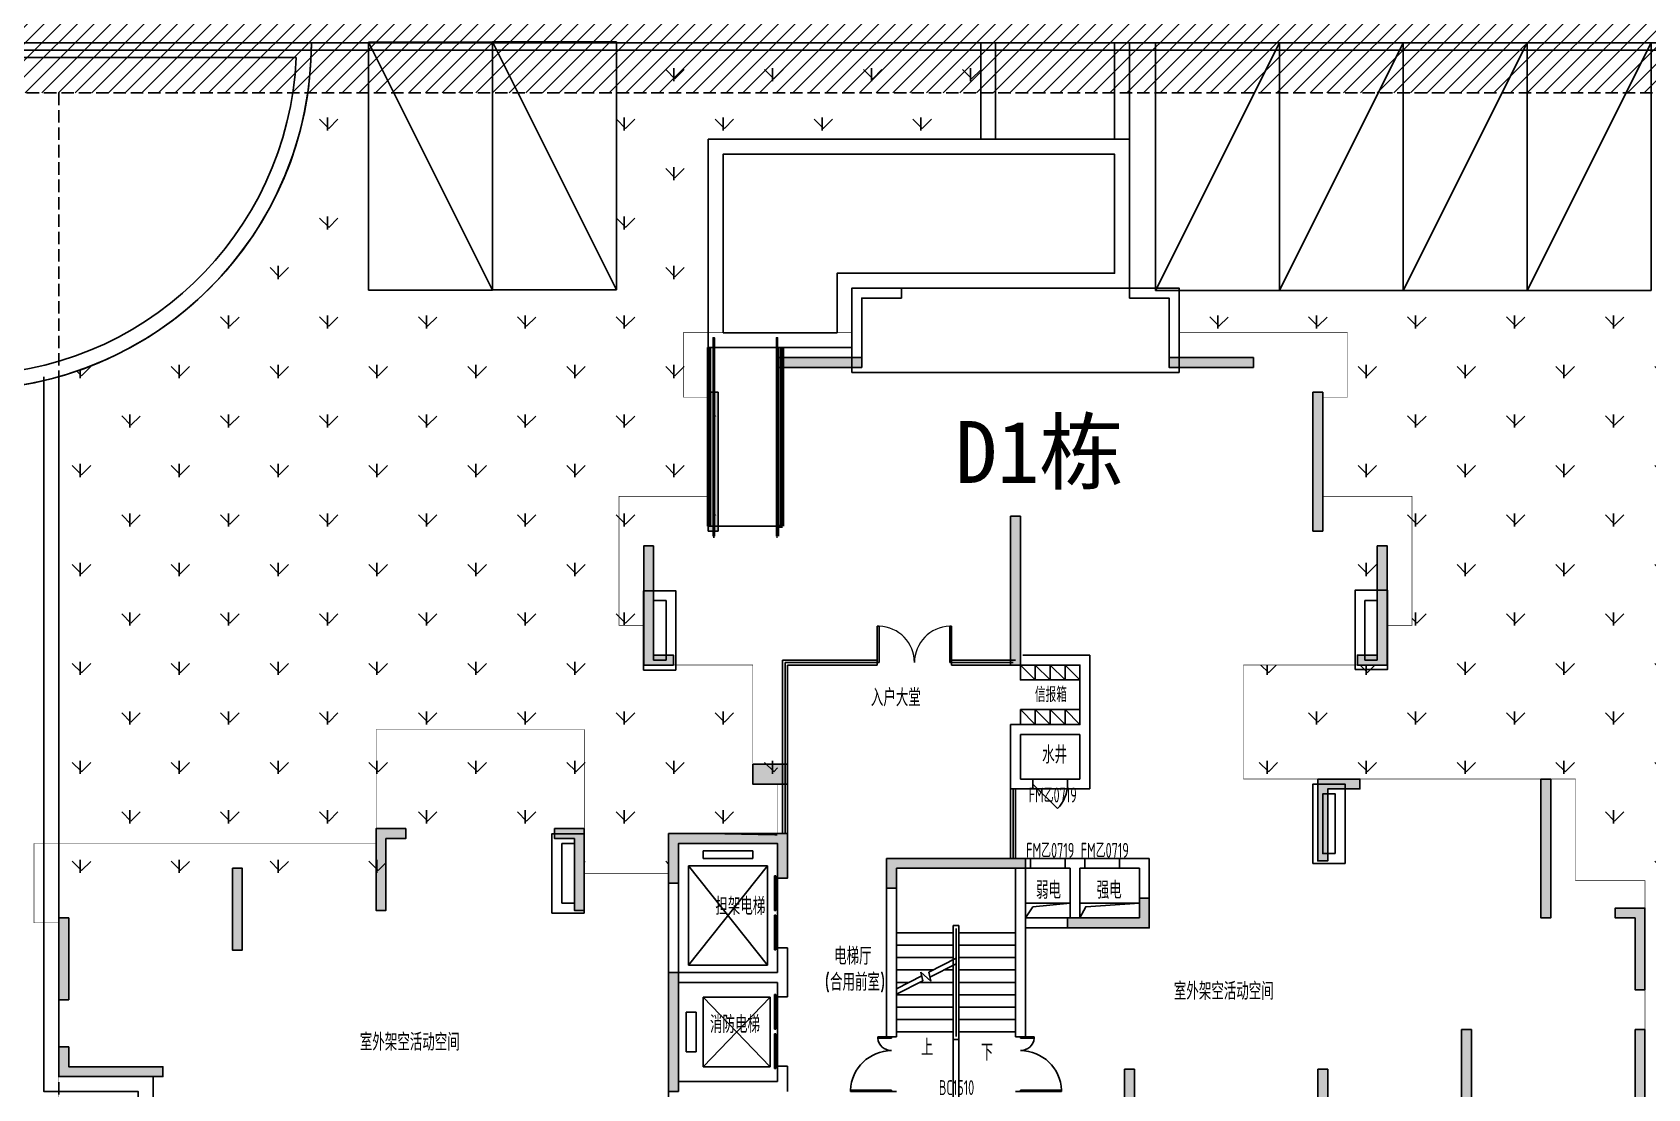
# Model space of a CAD drawing. Header units: millimetres. Extents: x 36720183 to 38160956, y 58934012 to 60388477.
# Drawn here: x 37524127 to 37556717, y 59296624 to 59317925 of the extents above; entities that cross this region are included whole.
import ezdxf

# ---------------------------------------------------------------- set-up
doc = ezdxf.new("R2010")
doc.units = ezdxf.units.MM
doc.header["$LTSCALE"] = 1000
doc.header["$MEASUREMENT"] = 0
doc.linetypes.add('DASH', pattern=[0.35, 0.25, -0.1])
doc.linetypes.add('X-A7-L1-PLAN$0$DOTE', pattern=[2.4200000000000004, 2, -0.2, 0.02, -0.2])
for name, color, linetype in [('@ 绿化', 8, 'Continuous'), ('@YL', 2, 'Continuous'), ('@填充', 8, 'Continuous'), ('@扑救面填充', 8, 'Continuous'), ('C_Wall', 6, 'Continuous'), ('DIM_SYMB', 3, 'Continuous'), ('DL_道路红线_支路网_', 1, 'Continuous'), ('EVTR', 2, 'Continuous'), ('PUB_TEXT', 7, 'Continuous'), ('RMJM - P1 - P - 120-1$0$文字说明', 7, 'Continuous'), ('STAIR', 2, 'Continuous'), ('TEXT', 1, 'Continuous'), ('WALL', 4, 'Continuous'), ('WINDOW', 2, 'Continuous'), ('WINDOW_TEXT', 3, 'Continuous'), ('X-A7-L1-PLAN$0$240_STAIR_R', 1, 'Continuous'), ('X-A7-L1-PLAN$0$dote', 1, 'X-A7-L1-PLAN$0$DOTE'), ('扑救面', 2, 'Continuous'), ('车位', 40, 'Continuous'), ('首层轮廓', 6, 'Continuous')]:
    doc.layers.add(name, color=color, linetype=linetype)
doc.layers.add('X-A7-L1-PLAN$0$230_Floors', color=1, linetype='Continuous', lineweight=50)
doc.layers.add('水管井及降板', color=3, linetype='Continuous', plot=False)
doc.styles.add('_TCH_DIM', font='SIMPLEX', dxfattribs={"bigfont": 'GBCBIG'})
doc.styles.add('RMJM - P1 - P - 120-1$0$RMJM_TEXT', font='ARIAL.TTF', dxfattribs={"height": 2.5})
doc.styles.get("Standard").update_dxf_attribs({"font": 'gbenor.shx', "bigfont": 'gbcbig.shx'})
pattern_1 = [(90, (0, 0), (-997.7954749999999, 997.7954750000001), [264.58066, -1731.01015]), (45, (0, 0), (-997.7961550815103, 997.7961550815104), [264.58066, -1146.51615]), (135, (0, 0), (-997.7961550815104, -997.7961550815103), [264.58066, -1146.51615])]

# ---------------------------------------------------------------- blocks, each defined once
blk = doc.blocks.new('车位')
at = {"layer": '车位'}
for p, q in [((2126015.363578103, 462726.0883824006), (2126015.363578103, 465226.0883824006)), ((2131015.363578103, 465226.0883824006), (2126015.363578103, 465226.0883824006)), ((2131015.363578111, 462726.0891391188), (2131015.363578103, 465226.0883824006)), ((2131015.363578111, 462726.0891391188), (2126015.363578103, 462726.0883824006))]:
    blk.add_line(p, q, dxfattribs=at)
blk.add_lwpolyline([(2126015.363578103, 462726.0883824006), (2131015.363578111, 465226.0883824006)], dxfattribs=at)
blk = doc.blocks.new('56643chfgvhcsr')
blk.add_line((121896.0570901092, -24508.87096643308), (121596.0570907742, -24208.87096643308))
blk.add_lwpolyline([(121596.0570907742, -24208.87096643308), (121896.0570901092, -24208.87096643308), (121896.0570901092, -24508.87096643308), (121596.0570907742, -24508.87096643308)], close=True)
blk = doc.blocks.new('A$C7A871CF6')
at = {"layer": 'C_Wall'}
for points in [[(-11599.99999925494, 9800), (-9899.999998701736, 9800), (-9899.999998701736, 9600), (-11599.99999925494, 9600)], [(-3699.999999998836, 9800.000000280095), (-1999.999999441206, 9800.000000280095), (-1999.999999441206, 9600.000000280095), (-3699.999999998836, 9600.000000280095)], [(-12800.04305876791, 9100.000000190921), (-12799.99999888241, 6300), (-12999.99999888241, 6300), (-13000.04305876791, 9100.000000190921)], [(-599.9999998137355, 9100.000000280794), (-599.999999627471, 6300.000000280095), (-799.999999627471, 6300.000000280095), (-799.9999998137355, 9100.000000280794)], [(-6700, 6599.995026633609), (-6700, 3599.995026633609), (-6899.999618530273, 3599.995026633609), (-6899.999618530273, 6599.995026633609)], [(-14100.04267655313, 3799.906525810715), (-13700.04267655313, 3799.906525810715), (-13700.04267655313, 3599.906525810715), (-14300.04267655313, 3599.906525810715), (-14299.94353091344, 5999.999999955297), (-14099.94353091344, 5999.999999955297)], [(500.0000001862645, 6000.000000373228), (700.0000001862645, 6000.000000373228), (700.0000001862645, 3600.000000324799), (100.0005723908544, 3600.000000324799), (100.0005723908544, 3800.000000324799), (500.0000001862645, 3800.000000324799)], [(-1500.000000465196, 1600.000000231666), (-2200, 1600.000000231666), (-2200, 1200.000000138534), (-1500.000000465196, 1200.000000138534)], [(-17399.91464354144, 1300.005354961846), (-17400.00000000047, -1499.999806847656), (-17600.00000000047, -1499.999806847656), (-17599.91464354144, 1300.005354961846)], [(-12899.95002746582, 1299.98548999941), (-12899.95002746582, -350.0145100005902), (-13099.95002746582, -350.0145100005902), (-13099.95002746582, 1099.98548999941), (-13750.00273324549, 1099.995026977267), (-13750.00273324549, 1299.995026977267)], [(199.9588014557958, -800.0099465602543), (-0.04119854420423508, -800.0099465602543), (0, 0), (-1999.99988079071, 0), (-1999.999999813735, -699.9998092651367), (-2199.999993853271, -700), (-2199.999874830246, 0), (-2200.000005960464, 200), (-2000.000011920929, 200), (200, 200)], [(1900.085067749023, 300.084672128316), (2500.08544921875, 300.084672128316), (2500.08544921875, 100.084672128316), (2100.085639939643, 100.0843564292882), (2100.08659362793, -1350.003638113383), (1900.08659362793, -1350.004782522563)], [(5499.999618530273, 300.084672128316), (6100.000381469727, 300.084672128316), (6100.000381469727, -1349.915137136821), (5899.999618530273, -1349.915137136821), (5899.999618530273, 100.084672128316), (5499.999618530273, 100.084672128316)], [(-4199.999999813735, -299.9998092651367), (-4199.999618344009, -899.9996185302734), (-4399.999618344009, -899.9998092651367), (-4399.999809078872, -499.9998092651367), (-7000.000190548599, -499.9998092651367), (-7000.000190548599, -299.9998092651367)], [(9000.085448601749, -499.9950292559806), (9000.085448601749, -2149.995029255981), (8800.085448601749, -2149.995029255981), (8800.085448601749, -499.9950292559806)], [(-19300.08354187012, -1499.919333303813), (-19300.08354187012, -2949.919214094523), (-19500.08354187012, -2949.919214094523), (-19500.08354187012, -1299.919333303813), (-18900.08354187012, -1299.919333303813), (-18900.08354187012, -1499.919333303813)], [(-9300.000395474024, -1500.000728959218), (-9300.000395474024, -1100.000728959218), (-9500.000395474024, -1100.000728959218), (-9500.000395474024, -1700.000728959218), (-7850.00039817486, -1700.000728400424), (-7850.00039817486, -1500.000212129671)], [(12499.99999981397, -1499.995006116806), (12500.08583050221, -3149.994910749374), (12300.08583050221, -3149.994910749374), (12299.99999981397, -1499.995006116806)], [(-1.192092895507812e-05, -2599.999999768334), (-1.192092895507812e-05, -4999.999904400902), (199.999988079071, -4999.999904400902), (199.999988079071, -2599.999999768334)], [(-19299.98843565327, -3750.005110627273), (-19299.98843565327, -5400.004967576126), (-19499.98843565327, -5400.004967576126), (-19499.98843565327, -3750.005110627273)], [(-15800.08506774902, -3750.005065875594), (-15800.08506774902, -5400.004970508162), (-16000.08506774902, -5400.004970508162), (-16000.08506774902, -3750.005065875594)], [(12500.08583068848, -4100.09004100645), (12300.08583068848, -4100.09004100645), (12300.08583068848, -4500.09004100645), (10400.08506774902, -4500.09004100645), (10400.08506774902, -4700.09004100645), (12500.08583068848, -4700.09004100645)], [(-12900.08201599121, -5999.999618528644), (-12500.08506774902, -5999.999618528644), (-12500.08506774902, -6199.999618528644), (-13100.08506774902, -6199.999618528644), (-13100.00305101322, -4550.000047683716), (-12900.00305101322, -4549.998331069946)], [(-9199.999999254476, -4550.081609734567), (-8999.999999254476, -4550.081609734567), (-8999.999999254476, -6200.000190733001), (-9599.999999254476, -6200.000190733001), (-9599.999999254476, -6000.000190733001), (-9199.999999254476, -6000.000190733001)], [(-6800.000189989805, -6000.000381424092), (-6800.000189989805, -5199.999994691927), (-7000.000189989805, -5199.999994691927), (-7000.000189989805, -6200.000381424092), (-5350.000192690641, -6200.000380865298), (-5350.000192690641, -5999.999864594312)], [(-4899.999809265137, -7100.0045917877), (-3300, -7100.0045917877), (-3300, -7300.0045917877), (-4899.999809265137, -7300.0045917877)], [(4299.999618530273, -7100.0045917877), (6100.08544921875, -7100.0045917877), (6100.08544921875, -7300.0045917877), (4299.999618530273, -7300.0045917877)], [(8950.000000372529, -7100.0045917877), (10600.00000037253, -7100.0045917877), (10600.00000037253, -7300.0045917877), (8950.000000372529, -7300.0045917877)], [(-4899.999809265137, -8800.0045917877), (-2899.999952316284, -8800.0045917877), (-2899.999952316284, -9000.0045917877), (-4899.999809265137, -9000.0045917877)], [(3900, -8800.0045917877), (5899.999618530273, -8800.0045917877), (5899.999618530273, -9000.0045917877), (3900, -9000.0045917877)], [(-7599.999618530273, -9700.004210317973), (-7000.000011920929, -9700.004210317973), (-7000.000011920929, -9900.004210317973), (-7399.999618530273, -9900.004210317973), (-7399.999999441206, -11900.0049733019), (-7599.999999441206, -11900.0049733019)], [(8599.999618530273, -9700.004210317973), (8599.999618530273, -11900.0049733019), (8399.999618530273, -11900.0049733019), (8399.999618530273, -9900.004210317973), (8000.003039836884, -9900.004210317973), (8000.003039836884, -9700.004210317973)], [(-6300, -12500.00421031797), (-6300, -15700.00497325719), (-6500, -15700.00497325719), (-6500, -12500.00421031797)], [(7499.999618530273, -12500.00421031797), (7500.004196166992, -15700.00497325719), (7300.004196166992, -15700.00497325719), (7299.999618530273, -12500.00421031797)], [(-2900.000011920929, -16400.00497325743), (-4600.000011175871, -16400.00497325743), (-4600.000011175871, -16200.00497325719), (-3100.000011920929, -16200.00497325743), (-3100.000011920929, -15800.00421031797), (-2900.000011920929, -15800.00421031797)], [(4099.999988079071, -16200.00497325743), (5599.9999884516, -16200.00497325743), (5599.9999884516, -16400.00497325743), (3899.999988079071, -16400.00497325743), (3899.999988079071, -15800.00421031797), (4099.999988079071, -15800.00421031797)]]:
    blk.add_hatch(color=256, dxfattribs=at).paths.add_polyline_path(points)
for points in [[(-11599.99999925494, 9800), (-9899.999998701736, 9800), (-9899.999998701736, 9600), (-11599.99999925494, 9600)], [(-3699.999999998836, 9800.000000280095), (-1999.999999441206, 9800.000000280095), (-1999.999999441206, 9600.000000280095), (-3699.999999998836, 9600.000000280095)], [(-12800.04305876791, 9100.000000190921), (-12799.99999888241, 6300), (-12999.99999888241, 6300), (-13000.04305876791, 9100.000000190921)], [(-599.9999998137355, 9100.000000280794), (-599.999999627471, 6300.000000280095), (-799.999999627471, 6300.000000280095), (-799.9999998137355, 9100.000000280794)], [(-6700, 6599.995026633609), (-6700, 3599.995026633609), (-6899.999618530273, 3599.995026633609), (-6899.999618530273, 6599.995026633609)], [(-14100.04267655313, 3799.906525810715), (-13700.04267655313, 3799.906525810715), (-13700.04267655313, 3599.906525810715), (-14300.04267655313, 3599.906525810715), (-14299.94353091344, 5999.999999955297), (-14099.94353091344, 5999.999999955297)], [(500.0000001862645, 6000.000000373228), (700.0000001862645, 6000.000000373228), (700.0000001862645, 3600.000000324799), (100.0005723908544, 3600.000000324799), (100.0005723908544, 3800.000000324799), (500.0000001862645, 3800.000000324799)], [(-1500.000000465196, 1600.000000231666), (-2200, 1600.000000231666), (-2200, 1200.000000138534), (-1500.000000465196, 1200.000000138534)], [(-17399.91464354144, 1300.005354961846), (-17400.00000000047, -1499.999806847656), (-17600.00000000047, -1499.999806847656), (-17599.91464354144, 1300.005354961846)], [(-12899.95002746582, 1299.98548999941), (-12899.95002746582, -350.0145100005902), (-13099.95002746582, -350.0145100005902), (-13099.95002746582, 1099.98548999941), (-13750.00273324549, 1099.995026977267), (-13750.00273324549, 1299.995026977267)], [(-4199.999999813735, -299.9998092651367), (-4199.999618344009, -899.9996185302734), (-4399.999618344009, -899.9998092651367), (-4399.999809078872, -499.9998092651367), (-7000.000190548599, -499.9998092651367), (-7000.000190548599, -299.9998092651367)], [(9000.085448601749, -499.9950292559806), (9000.085448601749, -2149.995029255981), (8800.085448601749, -2149.995029255981), (8800.085448601749, -499.9950292559806)], [(-19300.08354187012, -1499.919333303813), (-19300.08354187012, -2949.919214094523), (-19500.08354187012, -2949.919214094523), (-19500.08354187012, -1299.919333303813), (-18900.08354187012, -1299.919333303813), (-18900.08354187012, -1499.919333303813)], [(-9300.000395474024, -1500.000728959218), (-9300.000395474024, -1100.000728959218), (-9500.000395474024, -1100.000728959218), (-9500.000395474024, -1700.000728959218), (-7850.00039817486, -1700.000728400424), (-7850.00039817486, -1500.000212129671)], [(12499.99999981397, -1499.995006116806), (12500.08583050221, -3149.994910749374), (12300.08583050221, -3149.994910749374), (12299.99999981397, -1499.995006116806)], [(-19299.98843565327, -3750.005110627273), (-19299.98843565327, -5400.004967576126), (-19499.98843565327, -5400.004967576126), (-19499.98843565327, -3750.005110627273)], [(-15800.08506774902, -3750.005065875594), (-15800.08506774902, -5400.004970508162), (-16000.08506774902, -5400.004970508162), (-16000.08506774902, -3750.005065875594)], [(-12900.08201599121, -5999.999618528644), (-12500.08506774902, -5999.999618528644), (-12500.08506774902, -6199.999618528644), (-13100.08506774902, -6199.999618528644), (-13100.00305101322, -4550.000047683716), (-12900.00305101322, -4549.998331069946)], [(-9199.999999254476, -4550.081609734567), (-8999.999999254476, -4550.081609734567), (-8999.999999254476, -6200.000190733001), (-9599.999999254476, -6200.000190733001), (-9599.999999254476, -6000.000190733001), (-9199.999999254476, -6000.000190733001)], [(-6800.000189989805, -6000.000381424092), (-6800.000189989805, -5199.999994691927), (-7000.000189989805, -5199.999994691927), (-7000.000189989805, -6200.000381424092), (-5350.000192690641, -6200.000380865298), (-5350.000192690641, -5999.999864594312)], [(-4899.999809265137, -7100.0045917877), (-3300, -7100.0045917877), (-3300, -7300.0045917877), (-4899.999809265137, -7300.0045917877)], [(4299.999618530273, -7100.0045917877), (6100.08544921875, -7100.0045917877), (6100.08544921875, -7300.0045917877), (4299.999618530273, -7300.0045917877)], [(8950.000000372529, -7100.0045917877), (10600.00000037253, -7100.0045917877), (10600.00000037253, -7300.0045917877), (8950.000000372529, -7300.0045917877)], [(-4899.999809265137, -8800.0045917877), (-2899.999952316284, -8800.0045917877), (-2899.999952316284, -9000.0045917877), (-4899.999809265137, -9000.0045917877)], [(3900, -8800.0045917877), (5899.999618530273, -8800.0045917877), (5899.999618530273, -9000.0045917877), (3900, -9000.0045917877)], [(-6300, -12500.00421031797), (-6300, -15700.00497325719), (-6500, -15700.00497325719), (-6500, -12500.00421031797)], [(7499.999618530273, -12500.00421031797), (7500.004196166992, -15700.00497325719), (7300.004196166992, -15700.00497325719), (7299.999618530273, -12500.00421031797)], [(-2900.000011920929, -16400.00497325743), (-4600.000011175871, -16400.00497325743), (-4600.000011175871, -16200.00497325719), (-3100.000011920929, -16200.00497325743), (-3100.000011920929, -15800.00421031797), (-2900.000011920929, -15800.00421031797), (-2900.000011920929, -16400.00497325743)]]:
    blk.add_lwpolyline(points, close=True, dxfattribs=at)
for points in [[(199.9588014557958, -800.0099465602543), (-0.04119854420423508, -800.0099465602543), (0, 0), (-1999.99988079071, 0), (-1999.999999813735, -699.9998092651367), (-2199.999993853271, -700), (-2199.999874830246, 0), (-2200.000005960464, 200), (-2000.000011920929, 200), (-2000.000011920929, 200), (200, 200), (199.9588014557958, -800.0099465602543)], [(1900.085067749023, 300.084672128316), (2500.08544921875, 300.084672128316), (2500.08544921875, 100.084672128316), (2100.085639939643, 100.0843564292882), (2100.08659362793, -1350.003638113383), (1900.08659362793, -1350.004782522563), (1900.085067749023, 300.084672128316)], [(5499.999618530273, 300.084672128316), (6100.000381469727, 300.084672128316), (6100.000381469727, -1349.915137136821), (5899.999618530273, -1349.915137136821), (5899.999618530273, 100.084672128316), (5499.999618530273, 100.084672128316), (5499.999618530273, 300.084672128316)], [(-1.192092895507812e-05, -2599.999999768334), (-1.192092895507812e-05, -4999.999904400902), (199.999988079071, -4999.999904400902), (199.999988079071, -2599.999999768334), (-1.192092895507812e-05, -2599.999999768334)], [(12500.08583068848, -4100.09004100645), (12300.08583068848, -4100.09004100645), (12300.08583068848, -4500.09004100645), (10400.08506774902, -4500.09004100645), (10400.08506774902, -4700.09004100645), (12500.08583068848, -4700.09004100645), (12500.08583068848, -4100.09004100645)], [(-7599.999618530273, -9700.004210317973), (-7000.000011920929, -9700.004210317973), (-7000.000011920929, -9900.004210317973), (-7399.999618530273, -9900.004210317973), (-7399.999999441206, -11900.0049733019), (-7599.999999441206, -11900.0049733019), (-7599.999618530273, -9700.004210317973)], [(8599.999618530273, -9700.004210317973), (8599.999618530273, -11900.0049733019), (8399.999618530273, -11900.0049733019), (8399.999618530273, -9900.004210317973), (8000.003039836884, -9900.004210317973), (8000.003039836884, -9700.004210317973), (8599.999618530273, -9700.004210317973)], [(4099.999988079071, -16200.00497325743), (5599.9999884516, -16200.00497325743), (5599.9999884516, -16400.00497325743), (3899.999988079071, -16400.00497325743), (3899.999988079071, -15800.00421031797), (4099.999988079071, -15800.00421031797), (4099.999988079071, -16200.00497325743)]]:
    blk.add_lwpolyline(points, dxfattribs=at)
blk = doc.blocks.new('$DORLIB2D$00000127')
at = {"color": 0, "linetype": 'Continuous'}
for p, q in [((-0.03333333333284827, 0.79489831543669), (-0.5333333333328483, 0.79489831543669)), ((-0.5333333333328483, 0.79489831543669), (-0.5333333333328483, 0.6904056441872441)), ((-0.03333333333284827, 0.79489831543669), (-0.03333333333284827, 0.6904056441872441)), ((0.03333333333284827, 0.79489831543669), (0.03333333333284827, 0.6904056441872441)), ((0.5333333333328483, 0.79489831543669), (0.03333333333284827, 0.79489831543669)), ((0.5333333333328483, 0.79489831543669), (0.5333333333328483, 0.6904056441872441)), ((-0.03333333333284827, 0.6904056441872441), (-0.5333333333328483, 0.6904056441872441)), ((0.5, 0.4999999999999787), (-0.5, 0.4999999999999787)), ((0.5333333333328483, 0.6904056441872441), (0.03333333333284827, 0.6904056441872441))]:
    blk.add_line(p, q, dxfattribs=at)
blk = doc.blocks.new('$DorLib2D$00000002')
for p, q in [((-0.5, -5.684341886080802e-17), (-0.5000000000000007, 0.4875)), ((-0.4750000000000007, 0.4875), (-0.5000000000000007, 0.4875)), ((-0.475, -2.842170943040401e-17), (-0.4750000000000007, 0.4875)), ((0.475, -2.842170943040401e-17), (0.4750000000000007, 0.4875)), ((0.4750000000000007, 0.4875), (0.5000000000000007, 0.4875)), ((0.5, -5.684341886080802e-17), (0.5000000000000007, 0.4875)), ((-0.5, -5.684341886080802e-17), (-0.475, -2.842170943040401e-17)), ((0.5, -5.684341886080802e-17), (0.475, -2.842170943040401e-17))]:
    blk.add_line(p, q)
at = {"lineweight": 13}
for centre, start, end in [((-0.4875, -4.263256414560601e-17), 0, 88.53071641864632), ((0.4875, -4.263256414560601e-17), 91.4692835813537, 180)]:
    blk.add_arc(centre, 0.4875, start, end, dxfattribs=at)
blk = doc.blocks.new('$DorLib2D$00000114')
at = {"color": 0}
blk.add_line((0.4999999999999964, 3.552713678800501e-15), (-0.2071067811864751, 0.7071067811864857), dxfattribs=at)
blk.add_arc((0.5000000000013856, -1.154631945610163e-12), 1.000000000001696, 135, 180, dxfattribs=at)
blk = doc.blocks.new('$DorLib2D$00000225')
at = {"color": 0}
for p, q in [((0.4750000000000032, -0.001447885298549778), (0.4750000000000032, 0.7521225008925327)), ((0.4750000000000032, 0.7521225008925327), (0.5000000000000036, 0.7521225008925363)), ((0.5000000000000036, -0.001447885298549778), (0.5000000000000036, 0.7521225008925363)), ((-0.4999999999999982, -3.552713678800501e-15), (-0.5, 0.252035990386009)), ((-0.4750000000000014, 0.252035990386009), (-0.5, 0.252035990386009)), ((-0.4749999999999996, -3.552713678800501e-15), (-0.4750000000000014, 0.252035990386009)), ((-0.4749999999999996, -3.552713678800501e-15), (-0.4999999999999947, -3.552713678800501e-15)), ((0.4750000000000032, -0.001447885298549778), (0.4999999999999929, -0.001447885298549778))]:
    blk.add_line(p, q, dxfattribs=at)
for centre, radius, start, end in [((0.5046168020419071, -0.001920809357812914), 0.7546247204382253, 92.24926861260724, 179.7237749158362), ((-0.5007908120542499, 0.002572563917482285), 0.2507930763238999, 359.7898704778746, 84.09743784757413)]:
    blk.add_arc(centre, radius, start, end, dxfattribs=at)
blk = doc.blocks.new('553443')
at = {"layer": 'WALL'}
for p, q in [((705022.991600763, -901401.3232858074), (705022.991600763, -900709.6513814)), ((705022.991600763, -900709.6513814), (705142.9916008748, -900709.6513814)), ((705142.9916008748, -900709.6513814), (705142.9916008748, -904259.6513813068)), ((705022.991600763, -904259.6513813068), (705022.991600763, -901513.7232185048)), ((703682.9916018434, -902959.6513812584), (703882.9916020297, -902959.6513812584)), ((706482.9916007258, -902959.6513812584), (706282.9916005395, -902959.6513812584)), ((703882.9916020297, -904059.6513813515), (703682.9916018434, -904059.6513813515)), ((706282.9916005395, -904059.6513813515), (706482.9916007258, -904059.6513813515))]:
    blk.add_line(p, q, dxfattribs=at)
at = {"layer": 'WINDOW', "yscale": -1100, "zscale": -1100}
for p, xscale, rotation in [((703782.9916024022, -903509.6513813068), 1100, 270), ((706382.991600167, -903509.6513813068), -1100, 90)]:
    blk.add_blockref('$DorLib2D$00000225', p, dxfattribs=dict(at, xscale=xscale, rotation=rotation))
blk = doc.blocks.new('D1D2scpm')
at = {"layer": 'DIM_SYMB', "color": 6}
for points in [[(50146.46821507812, -166866.2665872127, 0, 0, 0), (50146.46821507812, -164141.2665873542, 0, 0, 0), (48946.46821489185, -164141.2665873542, 0, 0, 0), (48946.46821489185, -165191.266587168, 80.00000000000001, 0, 0), (48946.46821489185, -165491.2665872127, 0, 0, 0)], [(48946.46821489185, -166866.2665872127, 0, 0, 0), (48946.46821489185, -166041.2665872574, 80.00000000000001, 0, 0), (48946.46821489185, -165741.2665872127, 0, 0, 0)]]:
    blk.add_lwpolyline(points, format="xyseb", dxfattribs=at)
at = {"layer": 'EVTR', "color": 6}
for p, q in [((44446.46821563691, -163241.2665872127), (44446.46821563691, -163091.2665873095)), ((44446.46821563691, -163091.2665873095), (45446.46821563691, -163091.2665873095)), ((45446.46821563691, -163241.2665872127), (44446.46821563691, -163241.2665872127)), ((45446.46821563691, -163091.2665873095), (45446.46821563691, -163241.2665872127)), ((44146.46821489185, -165391.2665871233), (44146.46821489185, -163391.2665871233)), ((44146.46821489185, -163391.2665871233), (45746.46821545064, -163391.2665871233)), ((45746.46821545064, -163391.2665871233), (44146.46821489185, -165391.2665871233)), ((45746.46821545064, -165391.2665871233), (44146.46821489185, -163391.2665871233)), ((45746.46821545064, -163391.2665871233), (45746.46821545064, -165391.2665871233)), ((45746.46821545064, -165391.2665871233), (44146.46821489185, -165391.2665871233)), ((44446.46770061553, -166041.2664724737, 9375.00000021349), (44446.46747151017, -167441.2664723843, 9375.00000021349)), ((45796.467700243, -166041.2666927353, 9375.00000021349), (44446.46747151017, -167441.2664723843, 9375.00000021349)), ((44446.46770061553, -166041.2664724737, 9375.00000021349), (45796.46747206897, -167441.2666926384, 9375.00000021349)), ((45796.467700243, -166041.2666927353, 9375.00000021349), (44446.46770061553, -166041.2664724737, 9375.00000021349)), ((45796.46768441051, -166041.2666927353, 9375.00000021349), (45796.46745530516, -167441.2666926384, 9375.00000021349)), ((44101.74469669908, -166341.2664161772, 9375.00000021349), (44101.74456631392, -167141.2664162219, 9375.00000021349)), ((44301.74471364915, -166341.2664487734, 9375.00000021349), (44101.74471346289, -166341.2664161772, 9375.00000021349)), ((44301.74471364915, -166341.2664487734, 9375.00000021349), (44301.74458326399, -167141.2664488256, 9375.00000021349)), ((44301.74458326399, -167141.2664488256, 9375.00000021349), (44101.74458307773, -167141.2664162219, 9375.00000021349)), ((45796.46747206897, -167441.2666926384, 9375.00000021349), (44446.46747151017, -167441.2664723843, 9375.00000021349))]:
    blk.add_line(p, q, dxfattribs=at)
at = {"layer": 'STAIR', "color": 6}
for p, q in [((48446.46821484715, -151741.2665872574), (53046.46821437031, -151741.2665873021)), ((50746.46821563691, -163441.2665872574), (48346.46821526438, -163441.2665872574)), ((48346.46821526438, -163441.2665872574), (48346.46821526438, -164741.2665872127)), ((50746.46821563691, -164741.2665872127), (50746.46821563691, -163441.2665872574)), ((50746.46821563691, -164741.2665846497), (50746.46821563691, -163441.2665846944)), ((51846.46808217466, -164141.2665847465), (50946.46808161587, -164141.2665847465)), ((52046.46818910539, -164141.2668886855), (53246.4681885466, -164141.2673164085)), ((48346.46821526438, -165867.9867644608), (48346.46821526438, -164741.2665872127)), ((48346.46821526438, -164741.2665872127), (49486.4682149291, -164741.2665872127)), ((48346.46821526438, -164741.2665872127), (49486.4682149291, -164741.2665872127)), ((49486.4682149291, -165282.938491717), (49486.4682149291, -164591.2665873095)), ((49486.4682149291, -164591.2665873095), (49606.46821504086, -164591.2665873095)), ((49546.46821545064, -165252.146477282), (49546.46821545064, -164651.2665873617)), ((49546.46821545064, -164651.2665873617), (49546.46821545064, -164651.2665873617)), ((49546.46821545064, -164651.2665873617), (49546.46821545064, -165252.146477282)), ((49546.46821545064, -165252.146477282), (49546.46821545064, -164741.2665872127)), ((49546.46821545064, -164741.2665872127), (49546.46821545064, -166741.2665872127)), ((49606.46821504086, -164591.2665873095), (49606.46821504086, -166891.2665871233)), ((50746.46821563691, -164741.2665872127), (49606.46821504086, -164741.2665872127)), ((49606.46821504086, -164741.2665872127), (50746.46821563691, -164741.2665872127)), ((50746.46821563691, -164741.2665872127), (50746.46821563691, -166741.2665872127)), ((50746.46821563691, -164741.2665846497), (50746.46821563691, -166741.2665846497)), ((48346.46821526438, -164991.2665872127), (49486.4682149291, -164991.2665872127)), ((50746.46821563691, -164991.2665872127), (49606.46821504086, -164991.2665872127)), ((48346.46821526438, -165241.2665872127), (49486.4682149291, -165241.2665872127)), ((48346.46821526438, -165491.2665872127), (49080.52901310474, -165491.2665872127)), ((48877.45134757459, -165707.8860264048), (48839.84509894252, -165533.4625348225)), ((48839.84509894252, -165533.4625348225), (49037.09271402657, -165716.3275698423)), ((48997.73033653945, -165533.7588879541), (49546.46821545064, -165252.146477282)), ((49037.09271402657, -165716.3275698423), (48997.73033653945, -165533.7588879541)), ((49019.54983772337, -165634.9610473737), (49546.46821545064, -165364.546409972)), ((49299.54670687765, -165491.2665872127), (49486.4682149291, -165491.2665872127)), ((49486.4682149291, -166891.2665871233), (49486.4682149291, -165395.3384244144)), ((49546.46821545064, -166741.2665872127), (49546.46821545064, -165364.546409972)), ((49546.46821545064, -166831.2665873021), (49546.46821545064, -165364.546409972)), ((49546.46821545064, -165364.546409972), (49546.46821545064, -166831.2665873021)), ((50746.46821563691, -165241.2665872127), (49606.46821504086, -165241.2665872127)), ((50746.46821563691, -165491.2665872127), (49606.46821504086, -165491.2665872127)), ((48346.46821526438, -165867.9867644608), (48855.63184639066, -165606.6838669851)), ((48346.46821526438, -165980.3866971582), (48877.45134757459, -165707.8860264048)), ((48346.46821526438, -165741.2665872127), (48593.38972383738, -165741.2665872127)), ((48812.40741761029, -165741.2665872127), (49486.4682149291, -165741.2665872127)), ((50746.46821563691, -165741.2665872127), (49606.46821504086, -165741.2665872127)), ((48346.46821526438, -166741.2665872127), (48346.46821526438, -165980.3866971582)), ((48346.46821526438, -165991.2665872127), (49486.4682149291, -165991.2665872127)), ((50746.46821563691, -165991.2665872127), (49606.46821504086, -165991.2665872127)), ((48346.46821526438, -166241.2665872127), (49486.4682149291, -166241.2665872127)), ((48346.46821526438, -166491.2665872127), (49486.4682149291, -166491.2665872127)), ((50746.46821563691, -166241.2665872127), (49606.46821504086, -166241.2665872127)), ((50746.46821563691, -166491.2665872127), (49606.46821504086, -166491.2665872127)), ((48346.46821526438, -166741.2665872127), (49486.4682149291, -166741.2665872127)), ((49546.46821545064, -166741.2665872127), (49546.46821545064, -166741.2665872127)), ((49546.46821545064, -166831.2665873021), (49546.46821545064, -166831.2665873021)), ((50746.46821563691, -166741.2665872127), (49606.46821504086, -166741.2665872127)), ((49606.46821504086, -166891.2665871233), (49486.4682149291, -166891.2665871233))]:
    blk.add_line(p, q, dxfattribs=at)
blk.add_lwpolyline([(47446.46821523458, -153442.3787570223), (54046.46821396053, -153442.3787570223), (54046.46821396053, -151741.2665872574), (47446.46821526438, -151741.2665872574)], close=True, dxfattribs=at)
for points in [[(51846.46808217466, -164141.2665847465), (51099.32401558757, -164220.0097296014), (50946.46821507812, -164441.2665847465)], [(52046.46808217466, -164441.2665847465), (52165.11401947588, -164215.1230564266), (53246.46808163822, -164141.2673164085)]]:
    blk.add_lwpolyline(points, dxfattribs=at)
at = {"layer": 'WALL', "color": 6}
for p, q in [((48446.46821484715, -151941.2665872574), (48446.46821484715, -151741.2665872574)), ((53046.46821437031, -151941.2665872574), (53046.46821437031, -151741.2665872574)), ((50896.46764343232, -159141.2665869072), (52246.46821448207, -159141.2665869072)), ((50896.46764343232, -159341.2665869072), (52046.46821448952, -159341.2665869072)), ((52046.46821451932, -160541.2665871233), (52046.46821448952, -159341.2665869072)), ((52246.46821451932, -160541.2665871158), (52246.46821448207, -159141.2665869072)), ((50646.46821563691, -161841.2665847242), (50646.46821563691, -160541.2665871233)), ((52046.46821451932, -160541.2665871233), (50646.46821563691, -160541.2665871233)), ((52246.46821451932, -160541.2665871158), (52246.46821455657, -161841.266584672)), ((50846.46821582317, -161641.2665859312), (50846.46821582317, -160741.2665874213)), ((52046.46821582317, -160741.2665873691), (50846.46821582317, -160741.2665874213)), ((52046.46821452677, -160741.2665873691), (52046.46821454912, -161641.2665846869)), ((50846.46821582317, -161641.2665859312), (51096.46821582317, -161641.2665856704)), ((51096.46821582317, -161641.2665846869), (51096.46821583062, -161841.2665846795)), ((51796.46821582317, -161641.2665849403), (52046.46821582317, -161641.2665846869)), ((51796.46821582317, -161641.2665846869), (51796.46821583062, -161841.2665846795)), ((50646.46821563691, -161841.2665847242), (51096.46821583062, -161841.2665847093)), ((51796.46821583062, -161841.2665846869), (52246.46821455657, -161841.266584672)), ((43746.46821545064, -162741.2665872127), (46146.46821526438, -162741.2665872201)), ((43746.46821545064, -162741.2665872127), (43746.46821545064, -168591.266587168)), ((43946.46821563691, -162941.266587168), (45946.46821563691, -162941.266587168)), ((43946.46821507812, -165541.2665872574), (43946.46821507812, -162941.266587168)), ((43946.46821563691, -165541.2665872574), (43946.46821563691, -162941.266587168)), ((45946.46821563691, -162941.266587168), (45946.46821563691, -163641.2665871233)), ((46146.46821489185, -163641.2665871233), (46146.46821526438, -162741.2665874511)), ((48146.46821507812, -163241.2663967162), (50946.46821545064, -163241.2663967162)), ((48146.46821507812, -163241.2663967162), (48146.46821507812, -166841.266587168)), ((50946.46821522713, -166841.2665872127), (50946.4682148695, -163241.2663967162)), ((50946.46821563691, -163241.2663967162), (51046.46821583062, -163241.2663966939)), ((51046.46821582317, -163441.2663967237), (51046.46821582317, -163241.2663967162)), ((51739.28853885829, -163241.2663967162), (52146.46821563691, -163241.2663967162)), ((51746.46821582317, -163441.2663967162), (51746.46821582317, -163241.2663967162)), ((52146.46821563691, -163441.2663967162), (52146.46821563691, -163241.2663967162)), ((52846.46821562946, -163241.2663967162), (53446.46821526438, -163241.2663967162)), ((52846.46821562946, -163441.2663967088), (52846.46821562946, -163241.2663967088)), ((53446.46821526438, -164541.266584605), (53446.46821526438, -163241.2663967162)), ((53446.46821526438, -163241.2663967162), (53446.46821526438, -163441.2663967162)), ((48346.46821526438, -163441.2665872574), (50746.46821563691, -163441.2665872574)), ((48346.46821526438, -166841.266587168), (48346.46821526438, -163441.2665872574)), ((50746.46821563691, -166641.2665871233), (50746.46821563691, -163441.2665872574)), ((50746.46821563691, -166741.2665846497), (50746.46821563691, -163441.2665846944)), ((50946.46821563691, -163441.2663967162), (51046.46821582317, -163441.2663967162)), ((51746.46821582317, -163441.2663967162), (51846.46821563691, -163441.2663967162)), ((51846.46821563691, -163441.2663967162), (51846.46821563691, -164441.2665847465)), ((52046.46821563691, -163441.2663967162), (52146.46821563691, -163441.2663967162)), ((52046.46821563691, -163441.2663967162), (52046.46821563691, -164441.2665847465)), ((52846.46821562946, -163441.2663967162), (53246.46821507812, -163441.2663967162)), ((53246.46821514517, -163441.2663967162), (53246.46821507812, -164441.2665847465)), ((53446.46821526438, -163441.2663967162), (53446.46821526438, -163441.2663967162)), ((45946.46821563691, -163641.2665871233), (46146.46821489185, -163641.2665871233)), ((51846.46821563691, -164441.2665847465), (50946.46821507812, -164441.2665847465)), ((53246.46821507812, -164441.2665847465), (52046.46821563691, -164441.2665847465)), ((53446.46821526438, -164641.2665846944), (53446.46821526438, -164541.266584605)), ((53246.46821507812, -164641.2665847018), (50946.46821507812, -164641.2665847018)), ((53246.46821507812, -164641.2665847018), (53246.46821507812, -164641.2665846944)), ((53246.46821507812, -164641.2665846944), (53446.46821526438, -164641.2665846944)), ((46146.46821489185, -165041.2665872574), (45946.46821563691, -165041.2665872574)), ((45946.46821563691, -165041.2665872574), (45946.46821563691, -165541.2665872574)), ((46146.46821489185, -165641.2665871233), (46146.46821489185, -165041.2665872574)), ((45946.46821563691, -165541.2665872574), (43946.46821563691, -165541.2665872574)), ((45946.46821563691, -165741.2665872127), (43946.46821563691, -165741.2665872127)), ((43946.46821563691, -165741.2665872127), (43946.46821563691, -167741.2665872127)), ((45946.46821563691, -165741.2665872127), (45946.46821563691, -166030.4841948003)), ((46146.46821489185, -166030.4841948003), (46146.46821489185, -165641.2665871233)), ((45946.46821563691, -166030.4841948003), (46146.46821489185, -166030.4841948003)), ((50746.46821563691, -166841.266587168), (50746.46821563691, -166641.2665871233)), ((50746.46821563691, -166841.266587168), (50746.46821563691, -166741.2665846497)), ((46146.46821489185, -167430.4841949344), (45946.46821563691, -167430.4841949344)), ((45946.46821563691, -167430.4841949344), (45946.46821563691, -167741.2665872127)), ((46146.46821489185, -167850.4353425726), (46146.46821489185, -167430.4841949344)), ((45546.47026696801, -167741.2665872127), (43946.46821563691, -167741.2665872127)), ((45946.46821563691, -167741.2665872127), (45546.47026696801, -167741.2665872127)), ((46146.46821489185, -167941.266587168), (46146.46821489185, -167841.2665873095))]:
    blk.add_line(p, q, dxfattribs=at)
for points in [[(48446.46821484715, -151741.2665872574), (47446.46821526438, -151741.2665872574), (47446.46821524203, -153142.3787570149)], [(53046.46821437031, -151741.2665872574), (54046.46821395308, -151741.2665872574), (54046.46821397543, -153142.3787570149)], [(48446.46821484715, -151941.2665872574), (47646.46821525693, -151941.2665872648), (47646.46821524203, -153142.3787570223)], [(53046.46821437031, -151941.2665872574), (53846.46821395308, -151941.2665872648), (53846.46821397543, -153142.3787570223)]]:
    blk.add_lwpolyline(points, dxfattribs=at)
at = {"layer": 'WINDOW', "color": 6}
for p, q in [((46046.46821489185, -162741.2665872127), (46046.46821460128, -159242.3837306425)), ((47958.84617912769, -159242.3837306425), (46046.46821460128, -159242.3837306425)), ((46096.46821489185, -162741.2665872127), (46096.46821460128, -159292.3837306425)), ((47958.84617912769, -159292.3837306425), (46096.46821460128, -159292.3837306425)), ((46146.46821489185, -162741.2665872052), (46146.46821460873, -159342.3837306425)), ((47958.84617912769, -159342.3837306425), (46146.46821460873, -159342.3837306425)), ((47958.84617912769, -159242.3837306425), (47958.84617912769, -159342.3837306425)), ((50746.46821563691, -159242.3837306425), (49458.84617912769, -159242.3837306425)), ((49458.84617912769, -159242.3837306425), (49458.84617912769, -159342.3837306425)), ((50696.46821563691, -159292.3837306425), (49458.84617912769, -159292.3837306425)), ((50646.46821563691, -159342.3837306425), (49458.84617912769, -159342.3837306425)), ((51096.46821582317, -161641.2665846571), (51796.46821582317, -161641.2665846646)), ((50646.46821563691, -163241.2663967162), (50646.46821563691, -161841.2665847242)), ((50696.46821563691, -163241.2663967162), (50696.46821563691, -161841.2665847242)), ((50746.46821563691, -163241.2663967162), (50746.46821563691, -161841.2665847167)), ((51096.46821583062, -161841.2665846795), (51796.46821583062, -161841.2665846869)), ((51046.46821583062, -163241.2663966939), (51746.46821582317, -163241.2663967162)), ((51739.28853885084, -163241.2663966864), (51746.46821583062, -163241.2663966864)), ((52146.46821564436, -163241.2663966939), (52846.46821562946, -163241.2663967162)), ((51046.46821582317, -163441.2663967237), (51746.46821582317, -163441.2663967162)), ((52146.46821563691, -163441.2663967237), (52846.46821562946, -163441.2663967162))]:
    blk.add_line(p, q, dxfattribs=at)
at = {"layer": 'X-A7-L1-PLAN$0$230_Floors', "color": 6}
for p, q in [((44546.57909247279, -152940.7170226276), (44546.46821526438, -156541.2665873244)), ((44576.57909250259, -152940.7179464996), (44576.46821529418, -156541.2665873244)), ((45946.57909261435, -152940.72010158), (45946.69612703472, -156741.216727294)), ((46016.94865917414, -152940.6717426553), (46016.8377821967, -156541.214169696)), ((46046.57909247279, -152940.7170226276), (46046.68996805698, -156541.2131051943)), ((44646.4009738639, -156741.260098055), (44671.39888761193, -156741.2592645213)), ((45921.80899900198, -156741.2175571024), (45946.80691274256, -156741.2167235687)), ((45946.76387493312, -156541.2166675031), (46046.81256642938, -156541.2131005377))]:
    blk.add_line(p, q, dxfattribs=at)
at = {"layer": 'X-A7-L1-PLAN$0$240_STAIR_R', "color": 6}
for points in [[(44646.4009738639, -152940.7170226276), (44546.57909247279, -152940.7170226276)], [(45921.80899900198, -152940.7170226276), (44671.39888738096, -152940.7170226276)], [(46046.57909247279, -152940.7170226276), (45946.57909238338, -152940.7170226276)]]:
    blk.add_lwpolyline(points, dxfattribs=at)
at = {"layer": 'X-A7-L1-PLAN$0$dote', "color": 6, "linetype": 'ByBlock'}
blk.add_line((44671.39888761193, -156541.2665873244), (45921.80899900198, -156541.2665873244), dxfattribs=at)
for points in [[(44671.39888738096, -156741.2592645213), (44671.39888738096, -152741.4478405789), (44646.4009738639, -152741.4478405789), (44646.4009738639, -156741.260098055)], [(45921.80899900198, -156741.2175571024), (45921.80899900198, -152741.4478405789), (45946.80691274256, -152741.4478405789), (45946.80691274256, -156741.2167235687)], [(44546.39430829883, -156541.2665873244), (44646.4009738639, -156541.2665873244)]]:
    blk.add_lwpolyline(points, dxfattribs=at)
at = {"layer": '水管井及降板', "color": 6, "ltscale": 0.5}
for points in [[(43893.40300771594, -159442.37662296), (43243.40300771594, -159442.3767100349), (43243.40279337019, -157842.3767100349), (43893.40279337019, -157842.37662296)], [(43695.81982140243, -159242.376644142), (43445.81982140243, -159242.3766776398), (43445.81966064125, -158042.3766776398), (43695.81966064125, -158042.3766441494)], [(57598.88519001007, -159433.1851004586), (58248.88519001007, -159433.1851875335), (58248.88540435582, -157833.1851875335), (57598.88540435582, -157833.1851004586)], [(58046.46821432561, -159242.378566727), (57796.46821432561, -159242.3786002249), (57796.46805356443, -158042.3786002249), (58046.46805356443, -158042.3785667345)], [(57396.46840281785, -163342.378315568), (56746.46840281785, -163342.3784026429), (56746.46818847209, -161742.3784026429), (57396.46818847209, -161742.378315568)], [(57196.46837602556, -163142.3783423603), (56946.46837602556, -163142.3783758506), (56946.46821526438, -161942.3783758506), (57196.46821526438, -161942.3783423603)], [(42043.96592258662, -164342.3785449788), (41393.96592258662, -164342.3786320537), (41393.96570824087, -162742.3786320537), (42043.96570824087, -162742.3785449788)], [(41846.38273627311, -164142.3785661608), (41596.38273627311, -164142.3785996586), (41596.38257551193, -162942.3785996586), (41846.38257551193, -162942.3785661682)]]:
    blk.add_lwpolyline(points, close=True, dxfattribs=at)
at = {"layer": '首层轮廓', "color": 6, "linetype": 'DASH', "const_width": 10}
blk.add_lwpolyline([(63446.4566494599, -168841.2102449462), (63446.46821470559, -163691.266439341), (62046.46821470559, -163691.266439341), (62046.46821470559, -161641.2663965747), (55346.46821433306, -161641.2663894743), (55346.46821433306, -159341.2665899172), (58246.46821297705, -159341.2083086744), (58246.46821414679, -158541.2665872574), (58746.46821529418, -158541.2665872574), (58746.46821529418, -155941.2665872127), (56946.46821414679, -155941.2665872127), (56946.46821433306, -153941.2665872574), (57446.46821433306, -153941.2665872574), (57446.46821433306, -152641.266587168), (54046.46821396053, -152641.266587168), (54046.46821396053, -151741.2665872574), (47446.46821526438, -151741.2665872574), (47446.46821526438, -152641.266587168), (44046.46821489185, -152641.266587168), (44046.46821489185, -153941.2665872574), (44546.46821489185, -153941.2665872574), (44546.46821507812, -155941.2665872127), (42746.46821470559, -155941.2665872127), (42746.46821470559, -158541.2665872574), (43246.46821507812, -158541.2665872574), (43246.46821507812, -159341.2665871233), (45446.46821526438, -159341.2665873542), (45446.479165636, -161741.2665871233), (45946.46821507812, -161741.2665871233), (45946.46821489185, -162741.2665874511), (43746.46821507812, -162741.2665872127), (43746.46821507812, -163541.266587168), (42046.38231526315, -163541.2650150582), (42046.38285824656, -160641.2665869296), (37846.46821470559, -160641.2665869296), (37846.46783398092, -162941.2665899619), (30946.46821563691, -162941.2665671036), (30946.46821563691, -164541.2665668204), (31446.38238414377, -164541.2665668204), (31446.46821522713, -168191.2665668204)], dxfattribs=at)
at = {"color": 6}
for p in [(-70749.5888736248, -135132.3956204727), (-70449.58887429535, -135132.3956204727), (-70149.58887495846, -135132.3956204727), (-69849.58887562156, -135132.3956204727), (-70749.5888736248, -136032.3956206888), (-70449.58887429535, -136032.3956206888), (-70149.58887495846, -136032.3956206888), (-69849.58887562156, -136032.3956206888)]:
    blk.add_blockref('56643chfgvhcsr', p, dxfattribs=at)
at = {"layer": 'C_Wall', "color": 6, "xscale": -1}
blk.add_blockref('A$C7A871CF6', (43946.46840618551, -162941.2665874511), dxfattribs=at)
at = {"layer": 'WALL', "color": 6, "xscale": -1}
blk.add_blockref('553443', (754629.4598158002, 736118.3847940937), dxfattribs=at)
at = {"layer": 'WINDOW', "color": 6, "xscale": 1500, "yscale": 1500, "zscale": -1500}
blk.add_blockref('$DorLib2D$00000002', (48708.84617912769, -159292.3837306425), dxfattribs=at)
at = {"layer": 'WINDOW', "color": 6}
for name, p, xscale, yscale, zscale, rotation in [('$DorLib2D$00000114', (51446.46821582317, -161741.2665846795), 700.0000000000001, 700.0000000000001, -700.0000000000001, 180), ('$DORLIB2D$00000127', (46046.46821526438, -164341.2665873095), 1400, 200, 1400, 90), ('$DORLIB2D$00000127', (46046.46821526438, -166730.4841947556), 1400, 200, 1400, 90)]:
    blk.add_blockref(name, p, dxfattribs=dict(at, xscale=xscale, yscale=yscale, zscale=zscale, rotation=rotation))
at = {"layer": 'PUB_TEXT', "color": 6, "style": '_TCH_DIM'}
for s, p in [('上', (48842.21289625019, -167221.2665872872)), ('下', (50051.52140689641, -167321.2665872872))]:
    blk.add_text(s, height=337.5886524822695, dxfattribs=at).set_placement(p)
at = {"layer": 'RMJM - P1 - P - 120-1$0$文字说明', "color": 6, "insert": (52931.69956641644, -154420.5275028199), "char_height": 1250, "width": 25500, "attachment_point": 3, "style": 'RMJM - P1 - P - 120-1$0$RMJM_TEXT'}
blk.add_mtext('{\\fSimSun|b0|i0|c134|p2;D1栋}', dxfattribs=at)
at = {"layer": 'TEXT', "color": 6}
for s, height, p in [('入户大堂', 350, (47827.89680545032, -160174.6746161282)), ('信报箱', 300, (51137.67049457878, -160088.016890116)), ('水井', 350, (51284.16473802179, -161327.9018467814)), ('弱电', 350, (51161.25704793632, -164056.6866490021)), ('强电', 350, (52384.83806780726, -164055.2806592584)), ('担架电梯', 350, (44691.74582894892, -164381.1044407785, -9375.00000021349)), ('电梯厅', 350, (47086.90073950589, -165386.72246968)), ('(合用前室)', 350, (46893.57269402593, -165910.2224695757)), ('室外架空活动空间', 350, (53941.40778758377, -166093.0341743827)), ('消防电梯', 350, (44582.87611868232, -166763.4665067047, -9375.00000021349)), ('室外架空活动空间', 350, (37518.57057807595, -167119.6021356583))]:
    blk.add_text(s, height=height, dxfattribs=at).set_placement(p)
at = {"layer": 'WINDOW_TEXT', "color": 6, "width": 0.7}
for s, p in [('FM乙0719', (51011.96797396988, -162113.43349538)), ('FM乙0719', (50961.96797396988, -163227.5440586507)), ('FM乙0719', (52061.96797378361, -163227.5440586507)), ('BC1510', (49201.12689577043, -168012.6101983264, -131249.8507732469))]:
    blk.add_text(s, height=300, dxfattribs=at).set_placement(p)

msp = doc.modelspace()

# ---------------------------------------------------------------- hatches: boundary and pattern name
at = {"layer": '@ 绿化', "linetype": 'Continuous'}
h = msp.add_hatch(dxfattribs=at)
h.set_pattern_fill('GRASS', color=256, scale=500, style=0)
h.set_pattern_definition(pattern_1)
edge = h.paths.add_edge_path()
edge.add_line((37524662.05178098, 59300867.02776705), (37531261.9838041, 59300867.02776705))
edge.add_line((37531261.9838041, 59300867.02776705), (37531261.98380708, 59301867.02349678))
edge.add_line((37531261.98380708, 59301867.02349678), (37535261.98380746, 59301867.02349678))
edge.add_line((37535261.98380746, 59301867.02349678), (37535261.89844745, 59300466.89757959))
edge.add_line((37535261.89844745, 59300466.89757959), (37536961.98380429, 59300466.84575549))
edge.add_line((37536961.98380429, 59300466.84575549), (37536961.98052055, 59301766.93814607))
edge.add_line((37536961.98052055, 59301766.93814607), (37539161.98380447, 59301766.94370276))
edge.add_line((37539161.98380447, 59301766.94370276), (37539161.97597461, 59304866.93814608))
edge.add_line((37539161.97597461, 59304866.93814608), (37536462.21315321, 59304866.93814609))
edge.add_line((37536462.21315321, 59304866.93814609), (37536462.21315321, 59307967.02349948))
edge.add_line((37536462.21315321, 59307967.02349948), (37537911.97626376, 59308016.80734475))
edge.add_line((37537911.97626376, 59308016.80734475), (37537911.9762639, 59311116.63660946))
edge.add_line((37537911.9762639, 59311116.63660946), (37537762.21315302, 59311184.24788544))
edge.add_line((37537762.21315302, 59311184.24788544), (37537762.21315302, 59317833.3808023))
edge.add_line((37537762.21315302, 59317833.3808023), (37535910.96917335, 59317726.72254928))
edge.add_line((37535910.96917335, 59317726.72254928), (37535910.95657942, 59312733.86364397))
edge.add_line((37535910.95657942, 59312733.86364397), (37530910.95731015, 59312723.1445609))
edge.add_line((37530910.95731015, 59312723.1445609), (37530910.95731016, 59317723.16940657))
edge.add_line((37530910.95731016, 59317723.16940657), (37529757.04925269, 59317715.98568337))
edge.add_arc((37522757.04925269, 59317715.98568336), 7000, -74.20794229605082, 6.087930159992538e-11, ccw=False)
edge.add_line((37524662.07729033, 59310980.19559045), (37524661.98380447, 59300867.02776705))
h = msp.add_hatch(dxfattribs=at)
h.set_pattern_fill('GRASS', color=256, scale=500, style=0)
h.set_pattern_definition(pattern_1)
h.paths.add_polyline_path([(37543262.21315268, 59315767.01872639), (37537859.64692564, 59315767.01872639), (37537859.64692564, 59317565.98568337), (37543262.21315268, 59317565.98568337)])
h = msp.add_hatch(dxfattribs=at)
h.set_pattern_fill('GRASS', color=256, scale=500, style=0)
h.set_pattern_definition(pattern_1)
h.paths.add_polyline_path([(37546787.12632513, 59312591.46191505), (37546812.68002166, 59312767.01872639), (37546787.08817641, 59317715.98568337), (37546787.08817641, 59312715.83308324), (37566787.12557041, 59312716.02383265), (37566787.12557041, 59317715.98568337), (37566787.11459668, 59317715.95418163), (37566787.08138714, 59311366.90664436), (37562772.08530694, 59311366.93814608), (37562772.08530694, 59309967.02350259), (37561422.08530592, 59309967.02350026), (37561522.08530602, 59306467.02350259), (37561471.13866825, 59306567.02350003), (37561471.13866823, 59305160.83952858), (37564872.08530694, 59305160.93280974), (37564872.08530694, 59302860.93301018), (37558172.07820961, 59302860.93300309), (37558227.04715291, 59300810.93296032), (37555317.12346022, 59300810.93296032), (37555262.15451817, 59302867.0616098), (37548562.20771117, 59302866.97623017), (37548562.21674614, 59305166.6138417), (37551961.90891133, 59305167.49192944), (37551962.06916102, 59306666.85276642), (37550662.06916102, 59306666.85276642), (37550662.06916102, 59311867.01872659), (37547762.06916101, 59311867.01872636), (37547762.06916101, 59311366.93814609), (37547262.21315227, 59311366.93814609), (37547262.21315227, 59312466.93814614)])
at = {"layer": '@扑救面填充'}
h = msp.add_hatch(dxfattribs=at)
h.set_pattern_fill('ANSI31', color=256, scale=150)
h.set_pattern_definition([(45, (0, 0), (-168.3798022700466, 168.3798022700466), [])])
h.paths.add_polyline_path([(37406180.77981014, 59324703.83828661), (37653065.35315018, 59324703.83828661), (37653065.35315018, 59316703.83828661), (37406180.77981014, 59316703.83828661)])

# ---------------------------------------------------------------- linework, layer by layer
at = {"layer": '@YL'}
msp.add_lwpolyline([(37529757.04925269, 59317715.98568337, -1.000000000001064), (37515757.04925269, 59317715.98568337), (37529757.04925269, 59317715.98568337)], format="xyb", dxfattribs=at)
for points in [[(37543262.21315268, 59315767.01872639), (37543262.21315268, 59317715.98568337)], [(37546262.21315268, 59312767.01872639), (37546262.21315268, 59317715.98568337)], [(37546262.21315268, 59315767.01872639), (37537762.32403078, 59315767.01872639)], [(37537762.32403078, 59311567.56829102), (37540662.21315355, 59311567.56829097), (37540662.21315357, 59312767.01872639), (37546262.21315268, 59312767.01872634), (37546262.21315268, 59315767.01872639), (37537762.32403078, 59315767.01872639), (37537762.32403071, 59311567.56829102)], [(37537762.32403078, 59311567.56829102), (37537762.32403078, 59314734.07546072)], [(37524661.98841537, 59296866.84910364), (37524662.07729033, 59310980.19559045)], [(37524661.98841537, 59296866.84910364), (37526562.21317802, 59296867.02350273), (37526561.85913524, 59294466.90564291), (37526165.74319243, 59294466.93464336), (37526165.74317816, 59275745.7619991)]]:
    msp.add_lwpolyline(points, dxfattribs=at)
at = {"layer": '@YL', "color": 8}
for points in [[(37543562.21315268, 59315767.01872639), (37543562.21315268, 59317715.98568337)], [(37545962.21315268, 59315767.01872639), (37545962.21315268, 59317715.98568337)]]:
    msp.add_lwpolyline(points, dxfattribs=at)
msp.add_lwpolyline([(37529450.32946496, 59317415.98568337, -0.95618288747734), (37516063.76904041, 59317415.98568337)], format="xyb", close=True, dxfattribs=at)
msp.add_lwpolyline([(37538062.32403072, 59311867.56829101), (37540362.21315356, 59311867.56829098), (37540362.21315358, 59313067.01872639), (37545962.21315268, 59313067.01872634), (37545962.21315268, 59315467.01872639), (37538062.32403077, 59315467.01872639)], close=True, dxfattribs=at)
at = {"layer": '@YL'}
msp.add_arc((37522757.04925269, 59317715.98568337), 7000, 180, 0, dxfattribs=at)
at = {"layer": '@填充'}
msp.add_lwpolyline([(37524362.07729034, 59310980.19747962), (37524361.98652602, 59296566.82156876), (37526262.16891751, 59296566.99596397), (37526261.90338839, 59294766.92760408), (37525865.74319266, 59294766.95660777), (37525865.74317816, 59275745.76199933)], dxfattribs=at)
at = {"layer": 'DL_道路红线_支路网_', "color": 4}
for p, q in [((37593087.26540878, 59317715.98568337), (37463681.44155885, 59317715.98568337)), ((37592365.7557981, 59317715.98568337), (37513757.04925269, 59317715.98568337))]:
    msp.add_line(p, q, dxfattribs=at)
at = {"layer": 'DL_道路红线_支路网_', "color": 8}
msp.add_line((37593087.26540878, 59317565.98568337), (37463681.44155885, 59317565.98568337), dxfattribs=at)
at = {"layer": '扑救面', "color": 8, "linetype": 'DASH'}
for points in [[(37406180.77981014, 59324703.83828661), (37653065.35315018, 59324703.83828661), (37653065.35315018, 59316703.83828661), (37406180.77981014, 59316703.83828661)], [(37524662.09172759, 59275745.77051193), (37516662.19503979, 59275745.77051193), (37516662.19503979, 59316703.83828661), (37524662.09172759, 59316703.83828661)]]:
    msp.add_lwpolyline(points, close=True, dxfattribs=at)

# ---------------------------------------------------------------- block references
msp.add_blockref('D1D2scpm', (37493215.74493831, 59464508.28531364))
at = {"layer": '车位', "rotation": 269.9998554777058}
for p in [(37068190.24342409, 61443739.67644291), (37070690.24344106, 61443746.83014953)]:
    msp.add_blockref('车位', p, dxfattribs=at)
at = {"layer": '车位', "xscale": -1, "rotation": 90.00087430423437}
for p in [(38011980.73459967, 61443738.44812565), (38014480.73459996, 61443738.44812565), (38016980.73460024, 61443738.44812565), (38019480.73460052, 61443738.44812565)]:
    msp.add_blockref('车位', p, dxfattribs=at)

doc.saveas('drawing.dxf')
